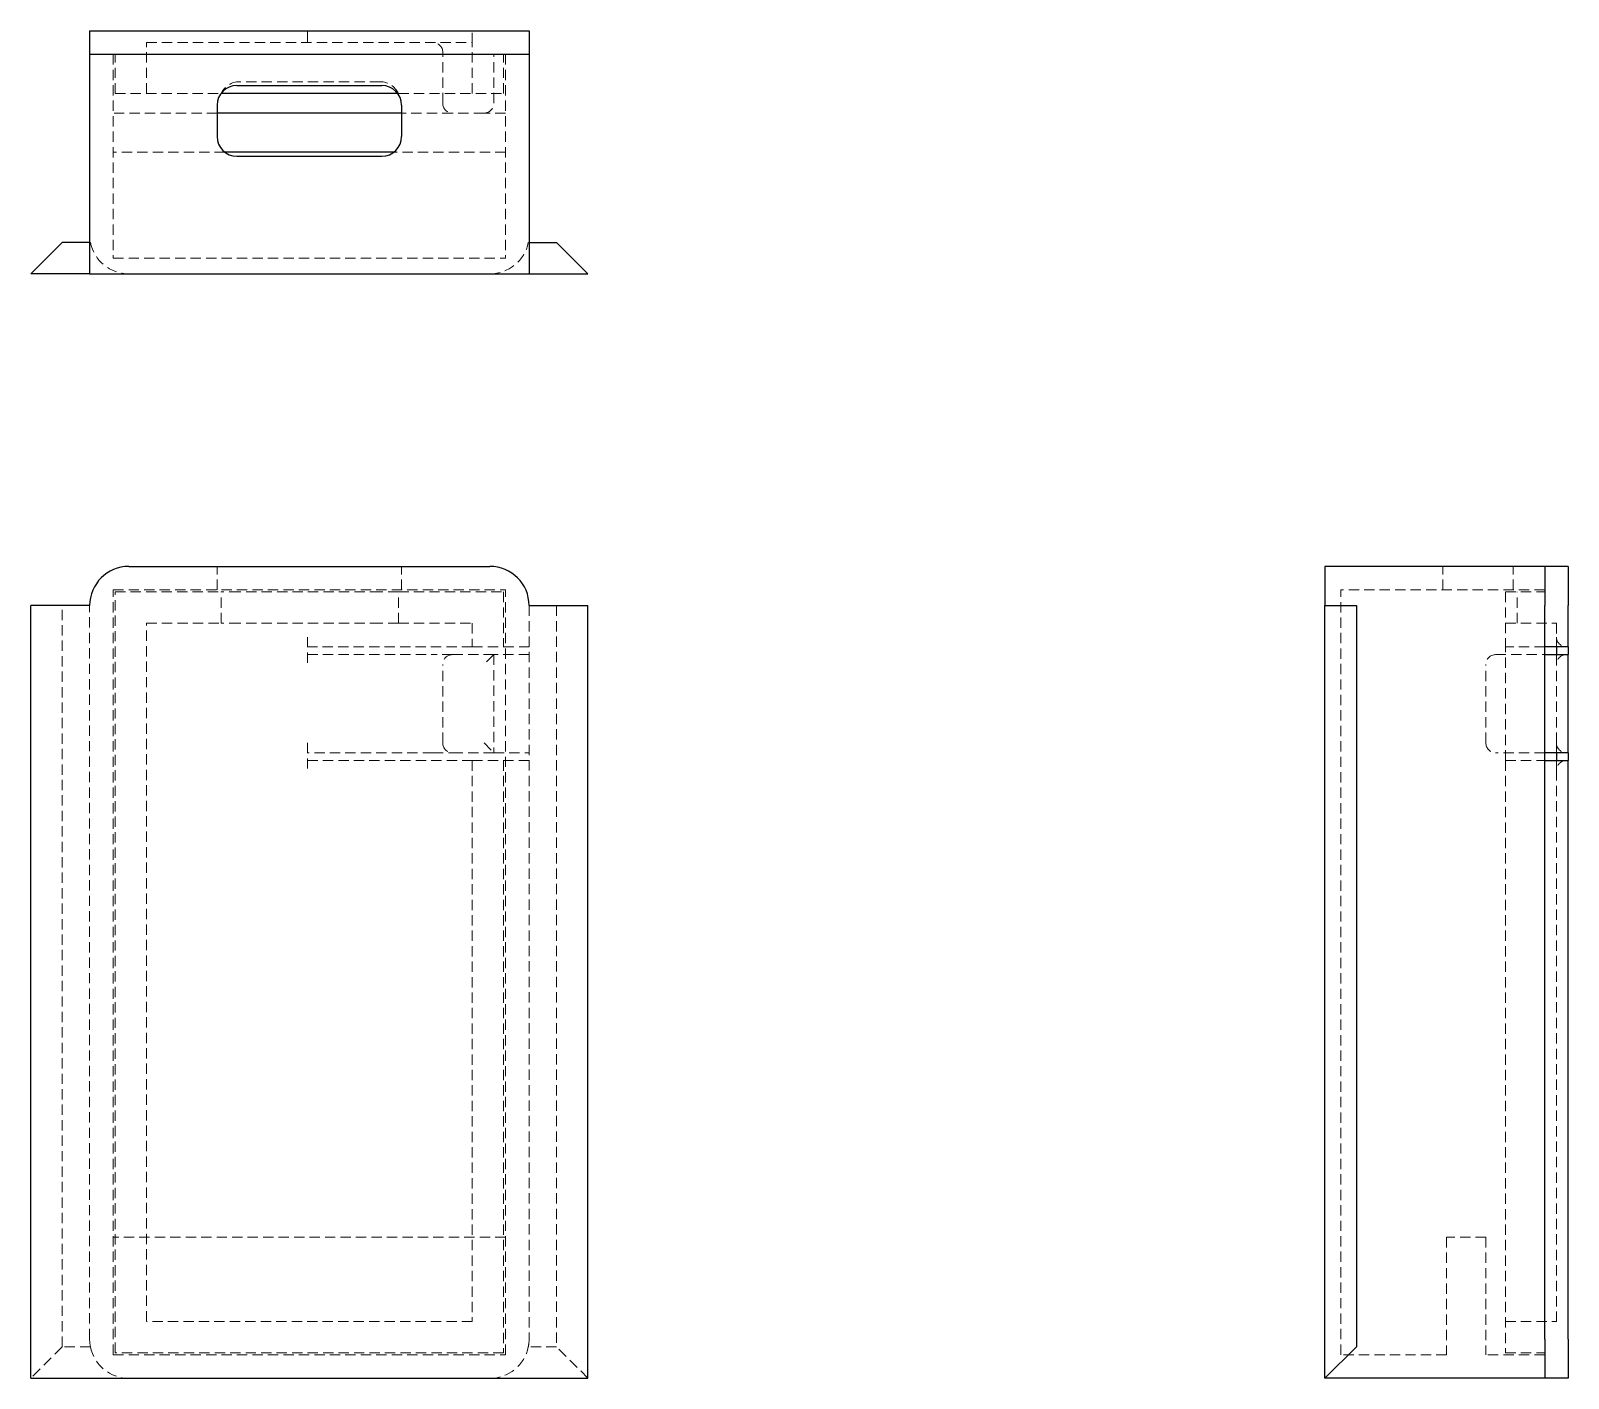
# Model space of a CAD drawing. Header units: millimetres. Extents: x 49 to 238, y 7 to 173.
import ezdxf

# ---------------------------------------------------------------- set-up
doc = ezdxf.new("R2010")
doc.units = ezdxf.units.MM
doc.linetypes.add('HIDDEN', pattern=[1.905, 1.27, -0.635])

msp = doc.modelspace()

# ---------------------------------------------------------------- linework, layer by layer
at = {"color": 7, "linetype": 'Continuous', "lineweight": 25}
for p, q in [((55.95, 172.98), (55.95, 170.08)), ((55.95, 172.98), (60.78, 172.98)), ((60.78, 172.98), (105.22, 172.98)), ((105.22, 172.98), (110.05, 172.98)), ((110.05, 172.98), (110.05, 170.08)), ((55.95, 170.08), (60.78, 170.08)), ((55.95, 170.08), (55.95, 146.89)), ((55.95, 170.08), (60.78, 170.08)), ((60.78, 170.08), (105.22, 170.08)), ((60.78, 170.08), (105.22, 170.08)), ((105.22, 170.08), (110.05, 170.08)), ((105.22, 170.08), (110.05, 170.08)), ((110.05, 170.08), (110.05, 146.89)), ((72.13, 165.25), (72.16, 165.25)), ((72.19, 165.33), (72.16, 165.25)), ((93.87, 165.25), (72.16, 165.25)), ((74.06, 166.21), (91.94, 166.21)), ((71.65, 163.8), (71.65, 159.93)), ((94.35, 162.83), (71.65, 162.83)), ((94.35, 163.8), (94.35, 159.93)), ((93.39, 158), (72.61, 158)), ((74.06, 157.52), (91.94, 157.52)), ((52.57, 146.89), (48.7, 143.02)), ((55.95, 146.89), (52.57, 146.89)), ((55.95, 146.89), (55.95, 143.02)), ((110.05, 146.89), (110.05, 143.02)), ((110.05, 146.89), (113.43, 146.89)), ((117.3, 143.02), (113.43, 146.89)), ((55.95, 143.02), (48.7, 143.02)), ((55.95, 143.02), (60.78, 143.02)), ((60.78, 143.02), (105.22, 143.02)), ((105.22, 143.02), (110.05, 143.02)), ((110.05, 143.02), (117.3, 143.02)), ((60.78, 107), (105.22, 107)), ((235.08, 107), (208.02, 107)), ((208.02, 107), (208.02, 102.17)), ((235.08, 107), (235.08, 102.17)), ((237.98, 107), (235.08, 107)), ((235.08, 107), (235.08, 102.17)), ((237.98, 107), (237.98, 102.17)), ((48.7, 7), (48.7, 102.17)), ((55.95, 102.17), (48.7, 102.17)), ((110.05, 102.17), (117.3, 102.17)), ((117.3, 7), (117.3, 102.17)), ((208.02, 7), (208.02, 102.17)), ((208.02, 102.17), (211.89, 102.17)), ((211.89, 102.17), (211.89, 10.86)), ((235.08, 97.1), (235.08, 102.17)), ((235.08, 11.83), (235.08, 102.17)), ((237.98, 97.1), (237.98, 102.17)), ((237.98, 97.1), (235.08, 97.1)), ((236.53, 97.1), (236.53, 96.13)), ((237.98, 97.1), (237.98, 96.13)), ((235.08, 84.05), (235.08, 96.13)), ((235.08, 96.13), (237.98, 96.13)), ((237.98, 84.05), (237.98, 96.13)), ((237.98, 84.05), (235.08, 84.05)), ((236.53, 84.05), (236.53, 83.09)), ((237.98, 84.05), (237.98, 83.09)), ((235.08, 11.83), (235.08, 83.09)), ((235.08, 83.09), (237.98, 83.09)), ((237.98, 11.83), (237.98, 83.09)), ((235.08, 11.83), (235.08, 7)), ((235.08, 11.83), (235.08, 7)), ((237.98, 11.83), (237.98, 7)), ((208.02, 7), (211.89, 10.86)), ((48.7, 7), (60.78, 7)), ((60.78, 7), (105.22, 7)), ((105.22, 7), (117.3, 7)), ((235.08, 7), (208.02, 7)), ((237.98, 7), (235.08, 7))]:
    msp.add_line(p, q, dxfattribs=at)
at = {"color": 7, "linetype": 'HIDDEN', "lineweight": 18}
for p, q in [((82.76, 172.73), (82.76, 172.98)), ((82.76, 172.73), (82.76, 171.53)), ((103.05, 171.53), (103.05, 172.73)), ((62.95, 171.53), (103.05, 171.53)), ((62.95, 165.25), (62.95, 171.53)), ((103.05, 165.25), (103.05, 171.53)), ((58.85, 170.08), (58.85, 144.96)), ((59.09, 165.25), (59.09, 170.08)), ((99.43, 164.04), (99.43, 170.32)), ((105.71, 164.04), (105.71, 170.08)), ((106.91, 165.25), (106.91, 170.08)), ((107.15, 170.08), (107.15, 144.96)), ((91.72, 166.69), (74.39, 166.69)), ((59.09, 165.25), (72.13, 165.25)), ((93.96, 165.25), (93.87, 165.25)), ((93.96, 165.25), (106.91, 165.25)), ((71.65, 162.83), (58.85, 162.83)), ((100.63, 162.83), (94.35, 162.83)), ((104.5, 162.83), (100.63, 162.83)), ((107.15, 162.83), (104.5, 162.83)), ((72.61, 158), (58.85, 158)), ((107.15, 158), (93.39, 158)), ((55.95, 146.89), (56.04, 146.89)), ((110.05, 146.89), (109.96, 146.89)), ((58.85, 144.96), (107.15, 144.96)), ((71.65, 104.1), (71.65, 107)), ((94.35, 104.1), (94.35, 107)), ((222.52, 104.1), (222.52, 107)), ((231.21, 104.1), (231.21, 107)), ((58.85, 9.9), (58.85, 104.1)), ((58.85, 104.1), (107.15, 104.1)), ((107.15, 9.9), (107.15, 104.1)), ((235.08, 104.1), (209.96, 104.1)), ((209.96, 9.9), (209.96, 104.1)), ((59.09, 10.14), (59.09, 103.86)), ((59.09, 103.86), (72.16, 103.86)), ((72.16, 100), (72.16, 103.86)), ((74.39, 103.86), (72.16, 103.86)), ((91.72, 103.86), (74.39, 103.86)), ((93.96, 103.86), (91.72, 103.86)), ((93.96, 100), (93.96, 103.86)), ((93.96, 103.86), (106.91, 103.86)), ((106.91, 103.86), (106.91, 97.1)), ((230.25, 103.86), (230.25, 97.1)), ((230.25, 103.86), (235.08, 103.86)), ((231.69, 100), (231.69, 103.86)), ((52.57, 10.86), (52.57, 102.17)), ((55.95, 11.83), (55.95, 102.17)), ((110.05, 102.17), (110.05, 11.83)), ((113.43, 102.17), (113.43, 10.86)), ((62.95, 100), (72.16, 100)), ((62.95, 14), (62.95, 100)), ((74.39, 100), (72.16, 100)), ((91.72, 100), (74.39, 100)), ((93.96, 100), (91.72, 100)), ((93.96, 100), (103.05, 100)), ((103.05, 100), (103.05, 97.1)), ((230.25, 100), (236.53, 100)), ((236.53, 100), (236.53, 98.3)), ((82.76, 98.3), (82.76, 94.92)), ((103.05, 97.1), (82.76, 97.1)), ((103.05, 97.1), (106.91, 97.1)), ((106.91, 97.1), (110.05, 97.1)), ((235.08, 97.1), (230.25, 97.1)), ((230.25, 83.09), (230.25, 97.1)), ((236.53, 98.3), (236.53, 97.1)), ((82.76, 96.13), (98.22, 96.13)), ((100.63, 96.13), (98.22, 96.13)), ((99.43, 85.26), (99.43, 94.92)), ((100.63, 96.13), (105.71, 96.13)), ((105.71, 96.13), (104.5, 94.92)), ((105.71, 96.13), (105.71, 84.05)), ((110.05, 96.13), (105.71, 96.13)), ((227.83, 85.26), (227.83, 94.92)), ((229.04, 96.13), (235.08, 96.13)), ((236.53, 96.13), (236.53, 94.92)), ((236.53, 85.26), (236.53, 94.92)), ((82.76, 85.26), (82.76, 81.88)), ((104.5, 85.26), (105.71, 84.05)), ((236.53, 85.26), (236.53, 84.05)), ((98.22, 84.05), (82.76, 84.05)), ((98.22, 84.05), (100.63, 84.05)), ((105.71, 84.05), (100.63, 84.05)), ((105.71, 84.05), (110.05, 84.05)), ((235.08, 84.05), (229.04, 84.05)), ((82.76, 83.09), (103.05, 83.09)), ((103.05, 83.09), (103.05, 14)), ((103.05, 83.09), (106.91, 83.09)), ((106.91, 83.09), (106.91, 10.14)), ((110.05, 83.09), (106.91, 83.09)), ((230.25, 83.09), (230.25, 10.14)), ((230.25, 83.09), (235.08, 83.09)), ((236.53, 83.09), (236.53, 81.88)), ((236.53, 81.88), (236.53, 14)), ((107.15, 24.39), (58.85, 24.39)), ((227.83, 24.39), (223, 24.39)), ((223, 24.39), (223, 9.9)), ((227.83, 24.39), (227.83, 9.9)), ((103.05, 14), (62.95, 14)), ((230.25, 14), (236.53, 14)), ((52.57, 10.86), (48.7, 7)), ((56.04, 10.86), (52.57, 10.86)), ((58.85, 9.9), (107.15, 9.9)), ((106.91, 10.14), (59.09, 10.14)), ((113.43, 10.86), (109.96, 10.86)), ((117.3, 7), (113.43, 10.86)), ((223, 9.9), (209.96, 9.9)), ((235.08, 9.9), (227.83, 9.9)), ((230.25, 10.14), (235.08, 10.14))]:
    msp.add_line(p, q, dxfattribs=at)
for centre, radius, start, end in [((98.22, 170.32), 1.21, 0, 90), ((74.39, 164.24), 2.45, 90, 153.778), ((91.72, 164.24), 2.45, 24.1337, 90), ((100.63, 164.04), 1.21, 180, 270), ((104.5, 164.04), 1.21, 270, 0), ((60.78, 147.86), 4.83, 191.537, 270), ((105.22, 147.86), 4.83, 270, 348.463), ((237.73, 98.3), 1.21, 180, 270), ((100.63, 94.92), 1.21, 90, 180), ((229.04, 94.92), 1.21, 90, 180), ((237.73, 94.92), 1.21, 90, 180), ((100.63, 85.26), 1.21, 180, 270), ((229.04, 85.26), 1.21, 180, 270), ((237.73, 85.26), 1.21, 180, 270), ((237.73, 81.88), 1.21, 90, 180), ((60.78, 11.83), 4.83, 180, 191.537), ((105.22, 11.83), 4.83, 348.463, 0), ((60.78, 11.83), 4.83, 191.537, 270), ((105.22, 11.83), 4.83, 270, 348.463)]:
    msp.add_arc(centre, radius, start, end, dxfattribs=at)
at = {"color": 7, "linetype": 'Continuous', "lineweight": 25}
for centre, radius, start, end in [((74.06, 163.8), 2.42, 90, 180), ((91.94, 163.8), 2.42, 0, 90), ((74.06, 159.93), 2.42, 180, 270), ((91.94, 159.93), 2.42, 270, 0), ((60.78, 102.17), 4.83, 90, 180), ((105.22, 102.17), 4.83, 0, 90)]:
    msp.add_arc(centre, radius, start, end, dxfattribs=at)

doc.saveas('drawing.dxf')
